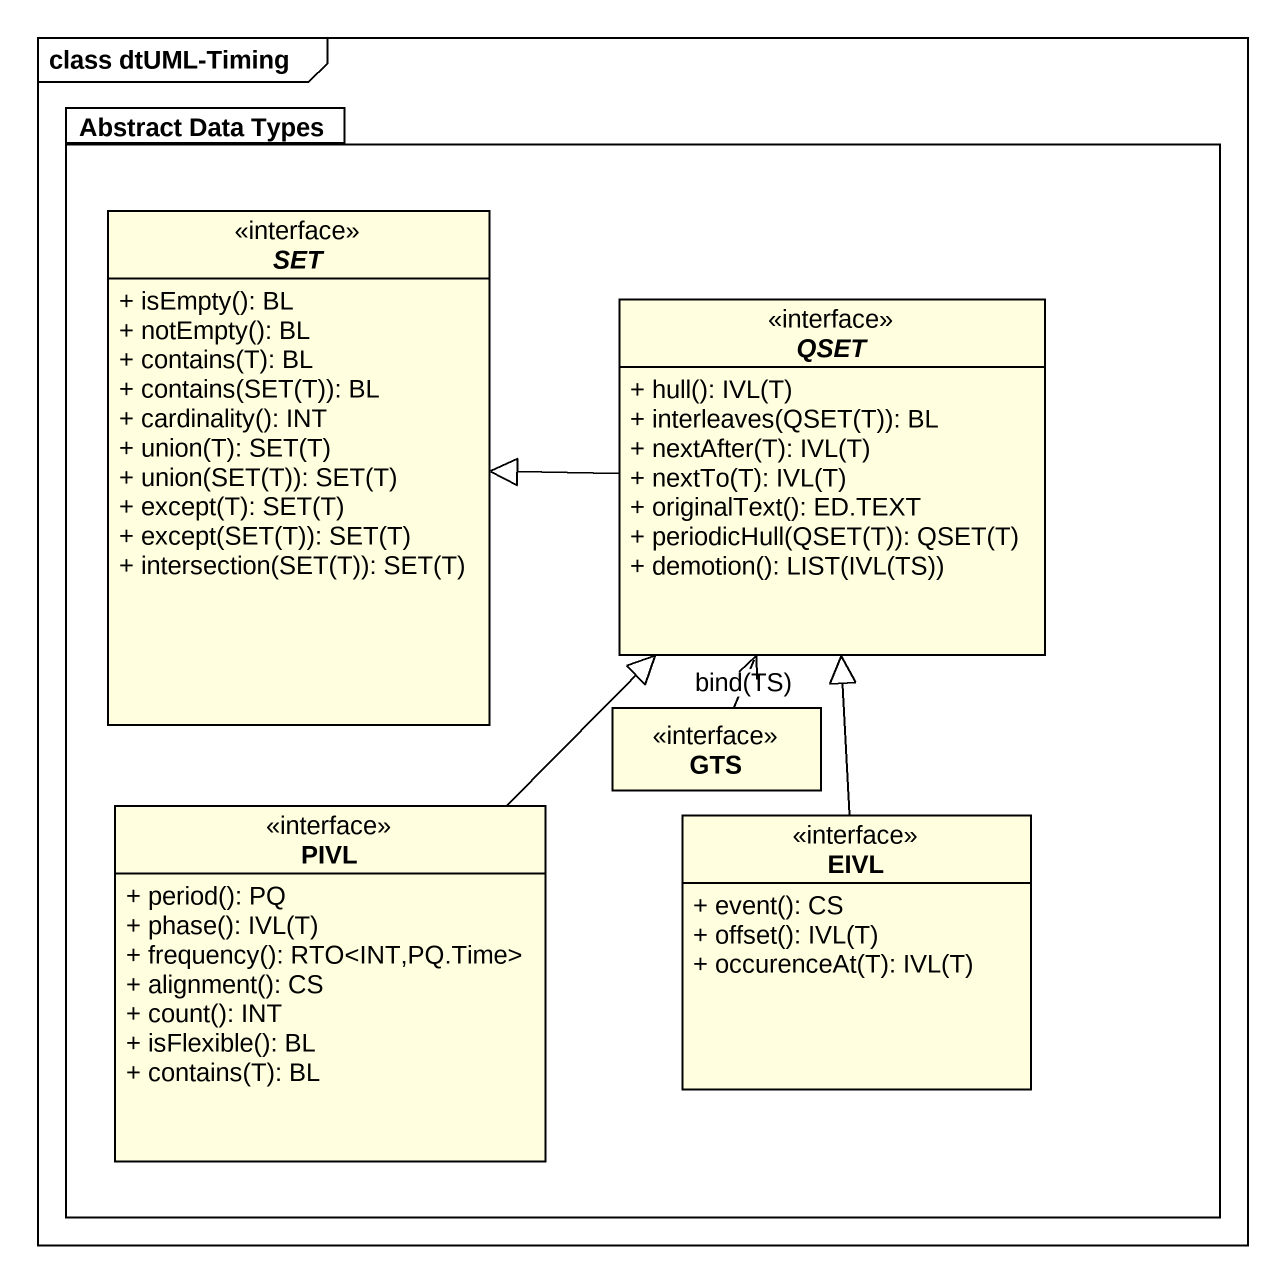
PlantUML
@startuml
mainframe class dtUML-Timing
hide circle
hide empty members
skinparam classAttributeIconSize 0
package "Abstract Data Types" as Abstract_Data_Types #FFFFFF {
  abstract class "SET" as SET_ <<interface>> #FFFFE0 {
    + isEmpty(): BL
    + notEmpty(): BL
    + contains(T): BL
    + contains(SET(T)): BL
    + cardinality(): INT
    + union(T): SET(T)
    + union(SET(T)): SET(T)
    + except(T): SET(T)
    + except(SET(T)): SET(T)
    + intersection(SET(T)): SET(T)
  }
  abstract class QSET <<interface>> #FFFFE0 {
    + hull(): IVL(T)
    + interleaves(QSET(T)): BL
    + nextAfter(T): IVL(T)
    + nextTo(T): IVL(T)
    + originalText(): ED.TEXT
    + periodicHull(QSET(T)): QSET(T)
    + demotion(): LIST(IVL(TS))
  }
  class GTS <<interface>> #FFFFE0
  class PIVL <<interface>> #FFFFE0 {
    + period(): PQ
    + phase(): IVL(T)
    + frequency(): RTO<INT,PQ.Time>
    + alignment(): CS
    + count(): INT
    + isFlexible(): BL
    + contains(T): BL
  }
  class EIVL <<interface>> #FFFFE0 {
    + event(): CS
    + offset(): IVL(T)
    + occurenceAt(T): IVL(T)
  }
}
QSET -left-|> SET_
GTS .up.> QSET : bind(TS)
PIVL -up-|> QSET
EIVL -up-|> QSET
@enduml
